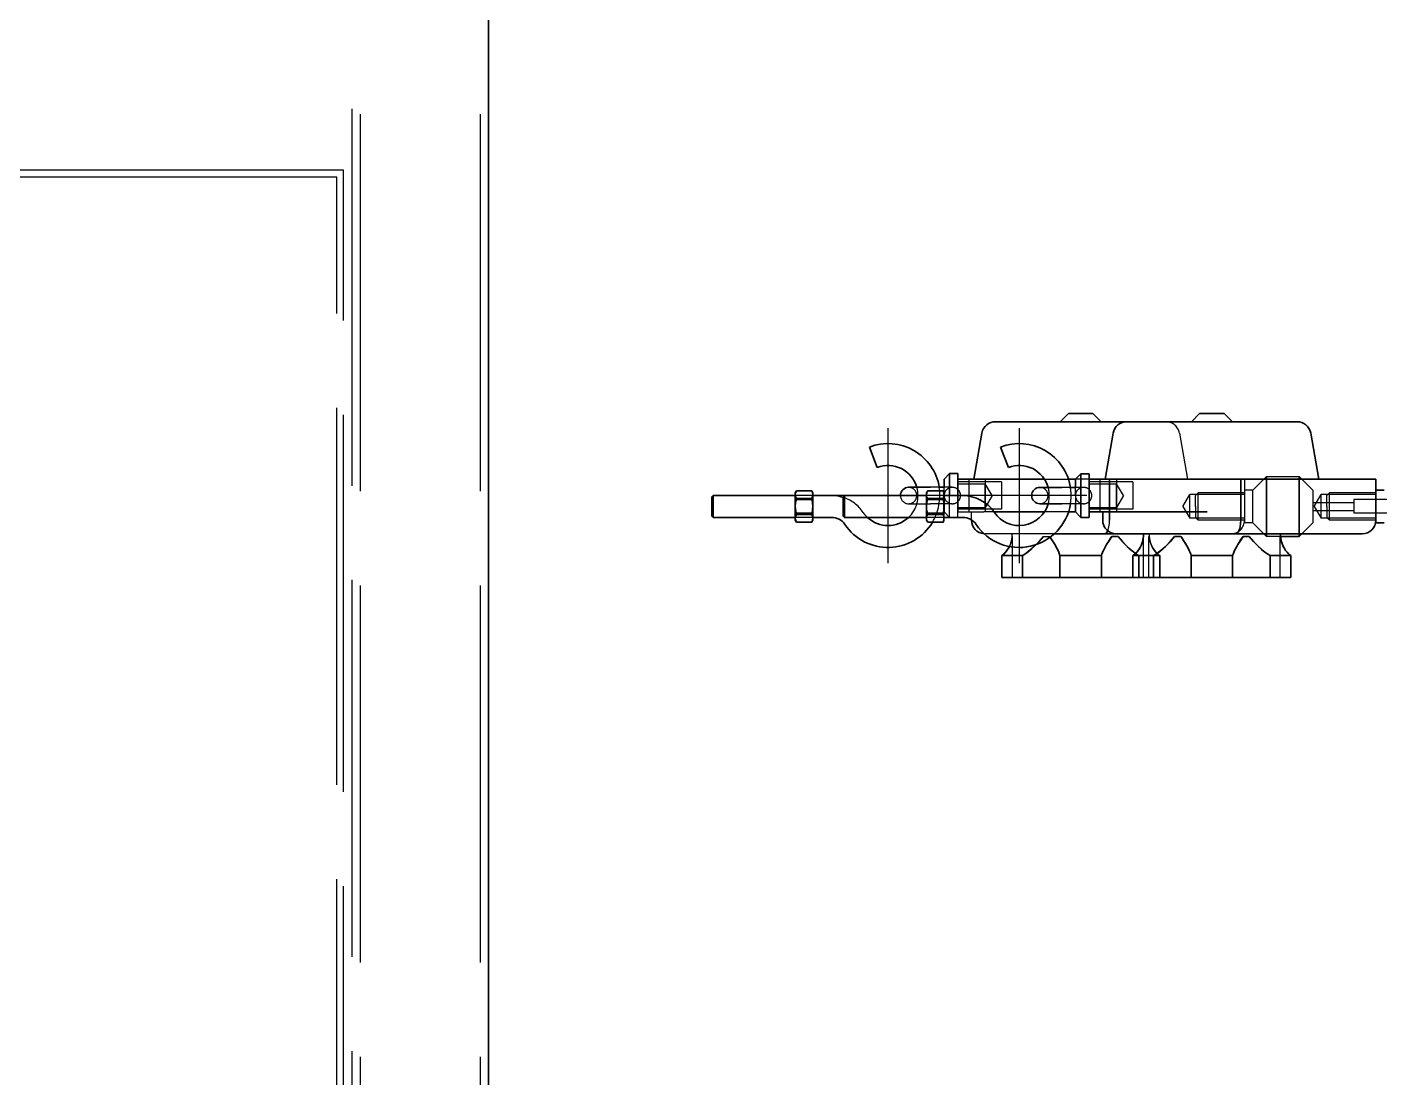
# Model space of a CAD drawing. Header units: millimetres. Extents: x -73083 to 81340, y -6859 to 6812.
# Drawn here: x -62940.3 to -62445.1, y 113.5 to 498.2 of the extents above; entities that cross this region are included whole.
import ezdxf

# ---------------------------------------------------------------- set-up
doc = ezdxf.new("R2010")
doc.units = ezdxf.units.MM
doc.linetypes.add('AM_ISO02W050', pattern=[7.5, 6, -1.5])
doc.linetypes.add('AM_ISO08W050', pattern=[18, 12, -1.5, 3, -1.5])
doc.layers.add('AM_7', color=2, linetype='AM_ISO08W050', lineweight=25)
doc.layers.add('AM_HID', color=1, linetype='AM_ISO02W050', lineweight=25)

msp = doc.modelspace()

# ---------------------------------------------------------------- linework, layer by layer
at = {"color": 7, "lineweight": 35, "ltscale": 23}
for p, q in [((-62771.43913, -64.23774), (-62771.43913, 634.25604)), ((-62559.11784, 356.68927), (-62562.11784, 353.68927)), ((-62559.11784, 356.68927), (-62554.61784, 356.68927)), ((-62554.61784, 356.68927), (-62550.11784, 356.68927)), ((-62550.11784, 356.68927), (-62547.11784, 353.68927)), ((-62511.06218, 356.68469), (-62514.06218, 353.68469)), ((-62511.06218, 356.68469), (-62506.56218, 356.68469)), ((-62506.56218, 356.68469), (-62502.06218, 356.68469)), ((-62502.06218, 356.68469), (-62499.06218, 353.68469)), ((-62585.83757, 353.68927), (-62554.61784, 353.68927)), ((-62554.61784, 353.68927), (-62537.27311, 353.68927)), ((-62537.7819, 353.68469), (-62506.56218, 353.68469)), ((-62506.56218, 353.68469), (-62475.34245, 353.68469)), ((-62590.76188, 349.55749), (-62593.736, 332.68927)), ((-62542.70573, 349.55291), (-62545.68034, 332.68469)), ((-62470.41862, 349.55291), (-62467.44401, 332.68469)), ((-62631.98259, 344.42254), (-62629.11052, 336.95587)), ((-62583.92643, 344.41802), (-62581.05436, 336.95135)), ((-62604.61784, 332.68927), (-62602.61784, 334.68927)), ((-62604.61784, 329.68914), (-62604.61784, 332.68927)), ((-62602.61784, 326.68914), (-62602.61784, 334.68927)), ((-62599.61784, 334.68927), (-62602.61784, 334.68927)), ((-62599.61784, 326.68914), (-62599.61784, 334.68927)), ((-62596.84733, 332.68902), (-62599.61784, 332.68902)), ((-62599.61784, 332.68902), (-62599.61784, 326.68353)), ((-62590.07096, 332.68902), (-62596.84733, 332.68902)), ((-62590.07096, 332.6889), (-62567.88835, 332.6889)), ((-62559.07975, 332.6889), (-62556.55827, 332.6889)), ((-62556.56218, 332.68469), (-62554.56218, 334.68469)), ((-62556.56218, 329.68463), (-62556.56218, 332.68469)), ((-62554.56218, 326.68463), (-62554.56218, 334.68469)), ((-62551.56218, 334.68469), (-62554.56218, 334.68469)), ((-62551.56218, 326.68463), (-62551.56218, 334.68469)), ((-62548.79167, 332.68444), (-62551.56218, 332.68444)), ((-62551.56218, 332.68444), (-62551.56218, 320.68444)), ((-62542.0153, 332.68444), (-62548.79167, 332.68444)), ((-62542.0153, 332.68438), (-62508.37468, 332.68438)), ((-62506.56218, 332.68469), (-62508.37468, 332.68469)), ((-62496.00553, 332.68469), (-62506.56218, 332.68469)), ((-62496.00553, 332.68438), (-62488.5861, 332.68438)), ((-62496.00553, 317.68438), (-62496.00553, 332.68438)), ((-62488.5861, 332.68438), (-62446.56218, 332.68457)), ((-62446.56218, 332.68457), (-62446.56218, 317.68463)), ((-62659.11784, 327.68927), (-62658.67155, 328.4627)), ((-62659.11784, 327.01934), (-62659.11784, 327.68927)), ((-62659.11784, 327.01934), (-62659.11784, 325.1892)), ((-62652.99968, 328.4627), (-62658.67155, 328.4627)), ((-62652.71794, 327.68927), (-62652.99968, 328.4627)), ((-62652.71794, 327.68927), (-62652.71794, 327.01934)), ((-62652.71794, 327.01934), (-62652.71794, 325.1892)), ((-62617.61784, 329.68927), (-62609.61784, 329.68914)), ((-62617.61784, 329.68927), (-62614.57829, 329.68927)), ((-62611.06218, 327.68469), (-62610.61589, 328.45819)), ((-62611.06218, 327.01483), (-62611.06218, 327.68469)), ((-62611.06218, 327.01483), (-62611.06218, 325.18463)), ((-62604.94401, 328.45819), (-62610.61589, 328.45819)), ((-62604.61784, 329.68927), (-62606.39958, 329.68927)), ((-62604.66227, 327.68469), (-62604.94401, 328.45819)), ((-62604.66227, 327.68469), (-62604.66227, 327.01483)), ((-62604.66227, 327.01483), (-62604.66227, 325.18463)), ((-62569.56218, 329.68469), (-62566.52262, 329.68475)), ((-62569.56218, 329.68469), (-62561.56218, 329.68463)), ((-62556.56218, 329.68475), (-62558.34391, 329.68475)), ((-62443.56218, 328.68469), (-62446.56218, 328.68469)), ((-62689.61784, 326.18927), (-62689.11784, 326.68927)), ((-62689.61784, 322.6892), (-62689.61784, 326.18927)), ((-62689.61784, 319.18927), (-62689.61784, 322.6892)), ((-62689.11784, 322.6892), (-62689.11784, 326.68927)), ((-62659.11833, 326.68927), (-62689.11784, 326.68927)), ((-62689.11784, 318.68927), (-62689.11784, 322.6892)), ((-62659.11784, 322.6892), (-62659.11784, 325.1892)), ((-62659.11784, 322.6892), (-62659.11784, 320.1892)), ((-62652.99968, 325.57592), (-62658.67155, 325.57592)), ((-62645.8737, 326.68927), (-62652.71794, 326.68927)), ((-62652.71794, 325.1892), (-62652.71794, 322.6892)), ((-62652.71794, 320.1892), (-62652.71794, 322.6892)), ((-62641.56218, 326.18469), (-62641.06218, 326.68469)), ((-62641.56218, 322.68463), (-62641.56218, 326.18469)), ((-62641.56218, 319.18469), (-62641.56218, 322.68463)), ((-62641.06218, 322.68463), (-62641.06218, 326.68469)), ((-62611.06218, 326.68469), (-62641.06218, 326.68469)), ((-62641.06218, 318.68469), (-62641.06218, 322.68463)), ((-62611.06218, 322.68463), (-62611.06218, 325.18463)), ((-62611.06218, 322.68463), (-62611.06218, 320.18463)), ((-62604.94401, 325.57141), (-62610.61589, 325.57141)), ((-62597.81803, 326.68469), (-62604.66227, 326.68469)), ((-62604.66227, 325.18463), (-62604.66227, 322.68463)), ((-62604.66227, 320.18463), (-62604.66227, 322.68463)), ((-62569.56218, 323.68469), (-62561.56218, 323.68463)), ((-62556.56218, 323.68463), (-62556.56218, 320.68469)), ((-62554.56218, 318.68469), (-62554.56218, 326.68463)), ((-62551.56218, 318.68469), (-62551.56218, 326.68463)), ((-62689.61784, 319.18927), (-62689.11784, 318.68927)), ((-62659.11784, 318.68927), (-62689.11784, 318.68927)), ((-62659.11784, 318.35906), (-62659.11784, 320.1892)), ((-62659.11784, 317.68927), (-62659.11784, 318.35906)), ((-62659.11784, 317.68927), (-62658.67155, 316.91571)), ((-62652.99968, 319.80242), (-62658.67155, 319.80242)), ((-62652.71794, 317.68927), (-62652.99968, 316.91571)), ((-62652.71794, 318.35906), (-62652.71794, 320.1892)), ((-62645.8737, 318.68927), (-62652.71794, 318.68927)), ((-62652.71794, 318.35906), (-62652.71794, 317.68927)), ((-62641.56218, 319.18469), (-62641.06218, 318.68469)), ((-62611.06218, 318.68469), (-62641.06218, 318.68469)), ((-62611.06218, 318.35455), (-62611.06218, 320.18463)), ((-62611.06218, 317.68463), (-62611.06218, 318.35455)), ((-62611.06218, 317.68463), (-62610.61589, 316.91119)), ((-62604.94401, 319.79791), (-62610.61589, 319.79791)), ((-62604.66227, 317.68463), (-62604.94401, 316.91119)), ((-62604.66227, 318.35455), (-62604.66227, 320.18463)), ((-62597.81803, 318.68469), (-62604.66227, 318.68469)), ((-62604.66227, 318.35455), (-62604.66227, 317.68463)), ((-62594.61784, 317.68927), (-62594.61784, 317.75958)), ((-62567.88249, 320.6889), (-62586.33171, 320.6889)), ((-62556.56218, 320.6889), (-62559.07585, 320.6889)), ((-62556.56218, 320.68469), (-62554.56218, 318.68469)), ((-62551.56218, 318.68469), (-62554.56218, 318.68469)), ((-62551.56218, 320.68444), (-62548.79167, 320.68444)), ((-62548.79167, 320.68444), (-62542.0153, 320.68444)), ((-62546.56218, 317.68463), (-62546.56218, 320.68469)), ((-62508.37468, 320.68438), (-62542.0153, 320.68438)), ((-62446.56218, 317.68463), (-62446.56218, 316.68463)), ((-62652.99968, 316.91571), (-62658.67155, 316.91571)), ((-62604.94401, 316.91119), (-62610.61589, 316.91119)), ((-62554.61784, 312.6889), (-62564.25553, 312.68902)), ((-62554.61784, 312.68927), (-62545.87419, 312.68927)), ((-62541.79606, 312.68902), (-62545.87419, 312.68902)), ((-62541.56462, 312.68463), (-62541.48014, 312.68463)), ((-62506.56218, 312.68438), (-62541.48649, 312.68463)), ((-62506.56218, 312.68463), (-62497.81803, 312.68463)), ((-62451.56218, 312.68463), (-62497.81803, 312.68438)), ((-62474.61784, 311.68914), (-62473.6237, 312.68341)), ((-62474.61784, 311.68914), (-62474.61784, 312.68328)), ((-62443.56218, 316.68463), (-62446.56218, 316.68463)), ((-62543.20036, 311.68914), (-62540.95085, 311.68914)), ((-62531.68034, 311.68463), (-62531.64714, 311.68463)), ((-62520.22917, 311.68463), (-62517.97966, 311.68463)), ((-62495.1447, 311.68463), (-62492.89518, 311.68463)), ((-62481.4777, 311.68463), (-62481.44401, 311.68463)), ((-62474.61784, 311.68914), (-62481.44499, 311.68914)), ((-62583.54655, 304.68927), (-62575.96354, 304.68927)), ((-62583.54655, 304.68927), (-62583.54655, 296.68927)), ((-62583.54655, 296.68914), (-62583.54655, 304.68914)), ((-62575.96354, 304.68902), (-62575.96354, 296.68902)), ((-62562.20134, 304.68927), (-62554.61784, 304.68927)), ((-62562.20085, 296.68902), (-62562.20085, 304.68902)), ((-62547.03483, 304.68902), (-62554.61784, 304.68902)), ((-62547.03483, 304.68902), (-62547.03483, 296.68902)), ((-62535.49089, 304.68475), (-62527.90788, 304.68475)), ((-62535.49089, 304.68475), (-62535.49089, 296.68475)), ((-62535.49089, 296.68463), (-62535.49089, 304.68463)), ((-62527.90788, 304.6845), (-62527.90788, 296.6845)), ((-62514.14567, 304.68463), (-62506.56218, 304.68463)), ((-62514.14518, 296.68438), (-62514.14518, 304.6845)), ((-62498.97917, 304.6845), (-62506.56218, 304.68438)), ((-62498.97917, 304.6845), (-62498.97917, 296.68438)), ((-62485.21647, 304.68487), (-62477.63395, 304.68487)), ((-62485.21647, 296.6845), (-62485.21647, 304.68463)), ((-62477.63395, 304.68475), (-62477.63395, 296.68463)), ((-62477.63346, 297.25982), (-62477.63346, 304.68475)), ((-62583.54655, 296.68927), (-62575.96354, 296.68927)), ((-62562.20085, 296.68902), (-62575.96354, 296.68902)), ((-62562.20085, 296.68927), (-62554.61784, 296.68927)), ((-62554.61784, 296.68927), (-62547.03532, 296.68927)), ((-62535.49089, 296.68902), (-62547.03532, 296.68902)), ((-62535.49089, 296.68463), (-62527.90788, 296.68463)), ((-62514.14518, 296.68438), (-62527.90788, 296.68438)), ((-62514.14518, 296.68463), (-62506.56218, 296.68463)), ((-62506.56218, 296.68463), (-62498.97917, 296.68463)), ((-62485.21647, 296.68438), (-62498.97917, 296.68438)), ((-62485.21647, 296.68463), (-62477.63346, 296.68463))]:
    msp.add_line(p, q, dxfattribs=at)
for points in [[(-62658.67155, 328.4627), (-62658.82292, 328.17871), (-62659.04069, 327.60235), (-62659.11784, 327.01934)], [(-62659.11784, 327.01934), (-62659.07389, 326.58154), (-62658.94743, 326.14752), (-62658.67155, 325.57592)], [(-62652.99968, 328.4627), (-62652.82487, 327.88928), (-62652.73014, 327.30987), (-62652.71794, 327.01934)], [(-62652.71794, 327.01934), (-62652.78239, 326.3493), (-62652.99968, 325.57592)], [(-62610.61589, 328.45819), (-62610.76725, 328.17413), (-62610.98503, 327.59783), (-62611.06218, 327.01483)], [(-62611.06218, 327.01483), (-62611.01823, 326.57696), (-62610.89177, 326.14294), (-62610.61589, 325.57141)], [(-62604.94401, 328.45819), (-62604.76921, 327.88476), (-62604.67448, 327.30535), (-62604.66227, 327.01483)], [(-62604.66227, 327.01483), (-62604.72624, 326.34478), (-62604.94401, 325.57141)], [(-62658.67155, 325.57592), (-62658.82292, 325.00805), (-62659.04069, 323.85559), (-62659.11784, 322.6892)], [(-62659.11784, 322.6892), (-62659.07389, 321.81268), (-62658.94743, 320.94396), (-62658.67155, 319.80242)], [(-62652.99968, 325.57592), (-62652.78239, 324.02947), (-62652.71794, 322.6892)], [(-62652.71794, 322.6892), (-62652.76628, 321.52874), (-62652.90348, 320.37585), (-62652.99968, 319.80242)], [(-62610.61589, 325.57141), (-62610.76677, 325.00347), (-62610.98503, 323.85101), (-62611.06218, 322.68463)], [(-62611.06218, 322.68463), (-62611.01823, 321.80816), (-62610.89128, 320.93939), (-62610.61589, 319.79791)], [(-62604.94401, 325.57141), (-62604.72624, 324.02496), (-62604.66227, 322.68463)], [(-62604.66227, 322.68463), (-62604.71061, 321.52416), (-62604.84733, 320.37127), (-62604.94401, 319.79791)], [(-62658.67155, 319.80242), (-62658.82292, 319.51843), (-62659.04069, 318.94207), (-62659.11784, 318.35906)], [(-62659.11784, 318.35906), (-62659.07389, 317.92132), (-62658.94743, 317.48724), (-62658.67155, 316.91571)], [(-62652.99968, 319.80242), (-62652.82487, 319.229), (-62652.73014, 318.64959), (-62652.71794, 318.35906)], [(-62652.71794, 318.35906), (-62652.76628, 317.7785), (-62652.82487, 317.48931), (-62652.99968, 316.91571)], [(-62610.61589, 319.79791), (-62610.76725, 319.51385), (-62610.98503, 318.93756), (-62611.06218, 318.35455)], [(-62611.06218, 318.35455), (-62611.01823, 317.91668), (-62610.89177, 317.48272), (-62610.61589, 316.91119)], [(-62604.94401, 319.79791), (-62604.76921, 319.22448), (-62604.67448, 318.64508), (-62604.66227, 318.35455)], [(-62604.66227, 318.35455), (-62604.71061, 317.77398), (-62604.76921, 317.48468), (-62604.94401, 316.91119)], [(-62496.53971, 314.14886), (-62496.37712, 314.66021), (-62496.24333, 315.21624), (-62496.06462, 316.41973), (-62496.00553, 317.68438)], [(-62545.87419, 312.68902), (-62545.70768, 312.71038), (-62545.54313, 312.77423), (-62545.22624, 313.02325), (-62544.9362, 313.41717), (-62544.73112, 313.81683)], [(-62497.81803, 312.68438), (-62497.65153, 312.70599), (-62497.48649, 312.7702), (-62497.16862, 313.02056), (-62496.87761, 313.41656), (-62496.69938, 313.7586), (-62496.53971, 314.14886)], [(-62583.54655, 304.68914), (-62582.79362, 305.26617), (-62582.13737, 305.91143), (-62581.72624, 306.40435), (-62581.361, 306.91754), (-62581.02555, 307.46905), (-62580.73307, 308.03375)], [(-62570.97575, 308.70184), (-62572.33268, 307.39556), (-62573.05876, 306.76068), (-62573.81266, 306.14959), (-62574.59782, 305.56671), (-62575.40934, 305.02362), (-62575.96354, 304.68902)], [(-62562.20134, 304.68902), (-62562.44059, 305.44293), (-62562.79313, 306.27545), (-62563.22038, 307.14434), (-62564.24723, 308.97369), (-62565.41081, 310.80364), (-62565.82243, 311.39691)], [(-62543.20036, 311.68902), (-62544.09636, 310.39581), (-62545.12858, 308.7387), (-62545.55534, 307.99652), (-62546.31071, 306.55511), (-62546.61979, 305.87811), (-62546.87077, 305.23565), (-62547.03483, 304.68902)], [(-62534.50456, 305.47308), (-62535.32145, 306.07061), (-62536.10807, 306.70269), (-62536.99675, 307.48052), (-62537.84294, 308.28363), (-62539.35856, 309.86663), (-62540.95085, 311.68902)], [(-62535.49089, 304.68463), (-62534.74235, 305.25762), (-62534.08952, 305.89801), (-62533.53971, 306.57379), (-62533.07341, 307.28436), (-62532.75798, 307.86431), (-62532.486, 308.45574), (-62532.23356, 309.11322), (-62532.02604, 309.77606), (-62531.82292, 310.60943), (-62531.64714, 311.68463)], [(-62520.22917, 311.6845), (-62521.91471, 309.75994), (-62522.8737, 308.7442), (-62523.61784, 308.00616), (-62524.403, 307.27777), (-62525.22233, 306.57305), (-62526.08268, 305.89642), (-62526.97966, 305.26153), (-62527.90788, 304.6845)], [(-62514.14567, 304.6845), (-62514.32048, 305.263), (-62514.56803, 305.89141), (-62514.86979, 306.55145), (-62515.29753, 307.39312), (-62515.77214, 308.25225), (-62516.93913, 310.16961), (-62517.76335, 311.388), (-62517.97966, 311.6845)], [(-62495.1447, 311.6845), (-62496.04069, 310.39129), (-62497.07292, 308.73419), (-62497.49968, 307.992), (-62498.25505, 306.55047), (-62498.56413, 305.87359), (-62498.81511, 305.23114), (-62498.97917, 304.6845)], [(-62485.21647, 304.6845), (-62486.04655, 305.19671), (-62486.85563, 305.75872), (-62487.63932, 306.35931), (-62488.39323, 306.98846), (-62489.80973, 308.30157), (-62491.31315, 309.87384), (-62492.89518, 311.68438)], [(-62481.4777, 311.68463), (-62481.25456, 310.39141), (-62480.95768, 309.31109), (-62480.76384, 308.7658), (-62480.44499, 308.02447), (-62480.05632, 307.29339), (-62479.59391, 306.58685), (-62479.04264, 305.90631), (-62478.40104, 305.27398), (-62477.63395, 304.68475)], [(-62477.63395, 304.68475), (-62478.38249, 305.25775), (-62479.03532, 305.89813), (-62479.58464, 306.57391), (-62480.05095, 307.28448), (-62480.36637, 307.86431), (-62480.63835, 308.45574), (-62480.89079, 309.11322), (-62481.0988, 309.77618), (-62481.30143, 310.60943), (-62481.4777, 311.68463)]]:
    msp.add_lwpolyline(points, dxfattribs=at)
for centre, radius, start, end in [((-62585.83757, 348.68902), 5.00034, 89.169192, 169.997794), ((-62537.7819, 348.68444), 5.00034, 89.169192, 169.997794), ((-62523.41618, 347.98889), 5.70043, 87.3703933, 90.5512876), ((-62475.34294, 348.68444), 5.00034, 10.0022059, 90.8308609), ((-62625.1613, 326.68927), 19, 9.0845375, 111.0394713), ((-62577.10514, 326.68469), 19, 9.0845375, 111.0394713), ((-62625.1613, 326.68927), 11, 15.8262894, 111.0394713), ((-62577.10514, 326.68469), 11, 15.8262894, 111.0394713), ((-62617.61784, 326.68927), 3, 90.0000025, 180.000005), ((-62569.56218, 326.68469), 3, 90.0000025, 180.000005), ((-62645.8737, 312.68927), 14, 72.064158, 90.0000025), ((-62597.81803, 312.68463), 14, 34.0557979, 90.0000025), ((-62577.10514, 326.68469), 19, 214.0557963, 350.9150945), ((-62577.10514, 326.68469), 11, 214.0557963, 344.1731505), ((-62569.56218, 326.68469), 3, 180.000005, 269.9999975), ((-62645.8737, 312.68927), 6, 34.0557979, 90.0000025), ((-62625.1613, 326.68927), 11, 226.6952936, 313.3072183), ((-62597.81803, 312.68463), 6, 34.0557979, 90.0000025), ((-62589.61784, 317.68927), 4.99999, 179.9999094, 265.9685261), ((-62541.56218, 317.68475), 5.00005, 180.0003365, 270.1043423), ((-62451.56218, 317.68487), 5, 270.0003049, 359.9974928), ((-62625.1613, 326.68927), 19, 214.0557963, 329.0278174), ((-62541.53971, 313.35797), 10.00021, 350.3669309, 356.1391835), ((-62471.58464, 313.35797), 10.00021, 183.8608141, 189.6330752)]:
    msp.add_arc(centre, radius, start, end, dxfattribs=at)
for centre, major_axis, ratio, start_param, end_param in [((-62595.51139, 322.95941), (11.86865, -18.3335), 0.583006867, 0.00904898, 0.344049136), ((-62547.736, 323.31353), (12.16504, -18.6814), 0.577215522, 0.00742519, 0.309680862)]:
    msp.add_ellipse(centre, major_axis=major_axis, ratio=ratio, start_param=start_param, end_param=end_param, dxfattribs=at)
at = {"layer": 'AM_7', "ltscale": 23}
for p, q in [((-62625.1613, 351.38922), (-62625.1613, 301.98919)), ((-62577.10514, 351.3847), (-62577.10514, 301.98468)), ((-62600.4611, 326.68927), (-62649.861, 326.68927)), ((-62552.40544, 326.68469), (-62601.80534, 326.68469))]:
    msp.add_line(p, q, dxfattribs=at)
at = {"layer": 'AM_HID', "ltscale": 23}
for p, q in [((-62821.44499, 640.77899), (-62821.44499, -64.21894)), ((-62818.44499, 638.77899), (-62818.44499, -66.21894)), ((-62774.44499, 638.77899), (-62774.44499, -66.21894)), ((-62824.43913, 445.76177), (-64097.4694, 445.76184)), ((-62824.43913, 45.76177), (-62824.43913, 445.76177)), ((-62826.93913, 443.26184), (-64221.93913, 443.2619)), ((-62826.93913, 48.26177), (-62826.93913, 443.26184)), ((-62518.47428, 349.55749), (-62515.50016, 332.68927)), ((-62602.61784, 326.68927), (-62602.61784, 334.68927)), ((-62595.61784, 332.68951), (-62595.61784, 320.68951)), ((-62595.61784, 332.68902), (-62595.61784, 320.68902)), ((-62589.61784, 332.68951), (-62589.61784, 320.68951)), ((-62589.61784, 332.68902), (-62589.61784, 320.68902)), ((-62567.88835, 332.6889), (-62559.07975, 332.6889)), ((-62556.55827, 332.6889), (-62556.43034, 332.6889)), ((-62554.61784, 332.68927), (-62556.43034, 332.68927)), ((-62551.56364, 332.68927), (-62554.61784, 332.68927)), ((-62554.56218, 326.68475), (-62554.56218, 334.68469)), ((-62547.56218, 332.68493), (-62547.56218, 320.68493)), ((-62547.56218, 332.68444), (-62547.56218, 320.68444)), ((-62544.0612, 332.68957), (-62544.0612, 317.68951)), ((-62544.0612, 317.6889), (-62544.0612, 332.6889)), ((-62541.56218, 332.68493), (-62541.56218, 320.68493)), ((-62541.56218, 332.68444), (-62541.56218, 320.68444)), ((-62496.00553, 332.68499), (-62496.00553, 317.68499)), ((-62494.61784, 332.68914), (-62494.61784, 317.68914)), ((-62486.61784, 333.68914), (-62491.61784, 328.6892)), ((-62486.61784, 311.68927), (-62486.61784, 333.68933)), ((-62486.61784, 333.68914), (-62486.61784, 311.68914)), ((-62486.61784, 333.68914), (-62474.61784, 333.68914)), ((-62474.61784, 333.68933), (-62474.61784, 311.68927)), ((-62474.61784, 312.68328), (-62474.61784, 333.68914)), ((-62469.61784, 328.6892), (-62474.61784, 333.68914)), ((-62614.57829, 329.68927), (-62609.61784, 329.68927)), ((-62606.39958, 329.68927), (-62609.61784, 329.68927)), ((-62601.61784, 329.68927), (-62609.61784, 329.68914)), ((-62601.61784, 329.68927), (-62604.61784, 329.68927)), ((-62604.61784, 326.6892), (-62604.61784, 329.68914)), ((-62583.61784, 331.68927), (-62599.61784, 331.68927)), ((-62599.61784, 331.02722), (-62589.61784, 331.02722)), ((-62589.61784, 326.68927), (-62589.61784, 331.02722)), ((-62589.61784, 326.6892), (-62589.61784, 331.02722)), ((-62587.01139, 326.68927), (-62589.61784, 331.02722)), ((-62583.61784, 331.68927), (-62583.61784, 326.6892)), ((-62566.52262, 329.68475), (-62561.56218, 329.68475)), ((-62558.34391, 329.68475), (-62561.56218, 329.68475)), ((-62553.56218, 329.68469), (-62561.56218, 329.68463)), ((-62553.56218, 329.68469), (-62556.56218, 329.68475)), ((-62556.56218, 326.68463), (-62556.56218, 329.68463)), ((-62535.56218, 331.68469), (-62551.56218, 331.68469)), ((-62551.56218, 331.0227), (-62541.56218, 331.0227)), ((-62541.56218, 326.68475), (-62541.56218, 331.0227)), ((-62541.56218, 326.68463), (-62541.56218, 331.0227)), ((-62538.95573, 326.68469), (-62541.56218, 331.0227)), ((-62535.56218, 331.68469), (-62535.56218, 326.68463)), ((-62517.22477, 322.68927), (-62514.61784, 327.02722)), ((-62514.61784, 322.6892), (-62514.61784, 327.02722)), ((-62514.61784, 322.68927), (-62514.61784, 327.02722)), ((-62494.61784, 327.02722), (-62514.61784, 327.02722)), ((-62512.61784, 326.68927), (-62511.61784, 327.68927)), ((-62511.61784, 322.68927), (-62511.61784, 327.68927)), ((-62511.61784, 322.6892), (-62511.61784, 327.68927)), ((-62494.61784, 327.68927), (-62511.61784, 327.68927)), ((-62494.61784, 328.68927), (-62494.61784, 322.6892)), ((-62491.61784, 328.68927), (-62494.61784, 328.68927)), ((-62491.61784, 322.6892), (-62491.61784, 328.6892)), ((-62469.61784, 328.6892), (-62469.61784, 316.68914)), ((-62469.16862, 322.68469), (-62466.56218, 327.0227)), ((-62466.56218, 322.68463), (-62466.56218, 327.0227)), ((-62466.56218, 322.68475), (-62466.56218, 327.0227)), ((-62446.56218, 327.0227), (-62466.56218, 327.0227)), ((-62464.56218, 326.68469), (-62463.56218, 327.68469)), ((-62463.56218, 322.68475), (-62463.56218, 327.68469)), ((-62463.56218, 322.68463), (-62463.56218, 327.68469)), ((-62446.56218, 327.68469), (-62463.56218, 327.68469)), ((-62446.56218, 328.68469), (-62446.56218, 322.68463)), ((-62689.11784, 322.68927), (-62689.11784, 326.68927)), ((-62689.11784, 318.68927), (-62689.11784, 322.68927)), ((-62652.71794, 326.68927), (-62659.11833, 326.68927)), ((-62652.71794, 325.14825), (-62659.11784, 325.14825)), ((-62652.99968, 325.57604), (-62658.67155, 325.57604)), ((-62641.06218, 322.68475), (-62641.06218, 326.68469)), ((-62641.06218, 318.68469), (-62641.06218, 322.68475)), ((-62617.61784, 323.68927), (-62609.61784, 323.68914)), ((-62617.61784, 323.68927), (-62609.61784, 323.68927)), ((-62604.66227, 326.68469), (-62611.06218, 326.68469)), ((-62604.66227, 325.14367), (-62611.06218, 325.14367)), ((-62604.94401, 325.57147), (-62610.61589, 325.57147)), ((-62601.61784, 323.68927), (-62609.61784, 323.68927)), ((-62601.61784, 323.68927), (-62609.61784, 323.68914)), ((-62604.61784, 326.6892), (-62604.61784, 320.68927)), ((-62602.61784, 318.68927), (-62602.61784, 326.68927)), ((-62602.61784, 318.68927), (-62602.61784, 326.68914)), ((-62599.61784, 318.68927), (-62599.61784, 326.68914)), ((-62599.61784, 326.68353), (-62599.61784, 320.68902)), ((-62599.61784, 322.35125), (-62589.61784, 322.35125)), ((-62589.61784, 322.35125), (-62589.61784, 326.68927)), ((-62587.01139, 326.68927), (-62589.61784, 322.35125)), ((-62589.61784, 322.35125), (-62589.61784, 326.6892)), ((-62583.61784, 326.6892), (-62583.61784, 321.68927)), ((-62569.56218, 323.68469), (-62561.56218, 323.68475)), ((-62553.56218, 323.68469), (-62561.56218, 323.68475)), ((-62553.56218, 323.68469), (-62561.56218, 323.68463)), ((-62556.56218, 326.68463), (-62556.56218, 323.68463)), ((-62554.56218, 318.68469), (-62554.56218, 326.68475)), ((-62551.56218, 322.34667), (-62541.56218, 322.34667)), ((-62541.56218, 322.34667), (-62541.56218, 326.68475)), ((-62538.95573, 326.68469), (-62541.56218, 322.34667)), ((-62541.56218, 322.34667), (-62541.56218, 326.68463)), ((-62535.56218, 326.68463), (-62535.56218, 321.68469)), ((-62517.22477, 322.68927), (-62514.61784, 318.35125)), ((-62514.61784, 318.35125), (-62514.61784, 322.68927)), ((-62514.61784, 318.35125), (-62514.61784, 322.6892)), ((-62512.61784, 322.6892), (-62512.61784, 326.68927)), ((-62512.61784, 322.6892), (-62512.61784, 318.68927)), ((-62511.61784, 317.68927), (-62511.61784, 322.68927)), ((-62511.61784, 317.68927), (-62511.61784, 322.6892)), ((-62494.61784, 322.6892), (-62494.61784, 316.68927)), ((-62491.61784, 316.68914), (-62491.61784, 322.6892)), ((-62469.61784, 324.18927), (-62454.61784, 324.18927)), ((-62469.16862, 322.68469), (-62466.56218, 318.34667)), ((-62466.56218, 318.34667), (-62466.56218, 322.68475)), ((-62466.56218, 318.34667), (-62466.56218, 322.68463)), ((-62464.56218, 322.68463), (-62464.56218, 326.68469)), ((-62464.56218, 322.68463), (-62464.56218, 318.68469)), ((-62463.56218, 317.68463), (-62463.56218, 322.68475)), ((-62463.56218, 317.68463), (-62463.56218, 322.68463)), ((-62454.61784, 325.18927), (-62454.61784, 322.6892)), ((-62439.61784, 325.18927), (-62454.61784, 325.18927)), ((-62454.61784, 322.6892), (-62454.61784, 320.18927)), ((-62446.56218, 322.68463), (-62446.56218, 317.68463)), ((-62652.71794, 320.23022), (-62659.11784, 320.23022)), ((-62652.71794, 318.68927), (-62659.11784, 318.68927)), ((-62652.99968, 319.80255), (-62658.67155, 319.80255)), ((-62604.66227, 320.2257), (-62611.06218, 320.2257)), ((-62604.66227, 318.68469), (-62611.06218, 318.68469)), ((-62604.94401, 319.79797), (-62610.61589, 319.79797)), ((-62604.61784, 320.68927), (-62602.61784, 318.68927)), ((-62599.61784, 318.68927), (-62602.61784, 318.68927)), ((-62583.61784, 321.68927), (-62599.61784, 321.68927)), ((-62599.61784, 320.68902), (-62596.84733, 320.68902)), ((-62596.84733, 320.68902), (-62590.07096, 320.68902)), ((-62594.61784, 317.75958), (-62594.61784, 320.68927)), ((-62586.33171, 320.6889), (-62590.07096, 320.6889)), ((-62559.07585, 320.6889), (-62567.88249, 320.6889)), ((-62556.43034, 320.6889), (-62556.56218, 320.6889)), ((-62535.56218, 321.68469), (-62551.56218, 321.68469)), ((-62494.61784, 318.35125), (-62514.61784, 318.35125)), ((-62512.61784, 318.68927), (-62511.61784, 317.68927)), ((-62494.61784, 317.68927), (-62511.61784, 317.68927)), ((-62469.61784, 321.18927), (-62454.61784, 321.18927)), ((-62446.56218, 318.34667), (-62466.56218, 318.34667)), ((-62464.56218, 318.68469), (-62463.56218, 317.68463)), ((-62446.56218, 317.68463), (-62463.56218, 317.68463)), ((-62439.61784, 320.18927), (-62454.61784, 320.18927)), ((-62564.25553, 312.68902), (-62589.54264, 312.68927)), ((-62541.56315, 312.68902), (-62541.79606, 312.68902)), ((-62541.55339, 312.68463), (-62541.56462, 312.68463)), ((-62491.61784, 316.68927), (-62494.61784, 316.68927)), ((-62491.61784, 316.68914), (-62486.61784, 311.68914)), ((-62473.6237, 312.68341), (-62469.61784, 316.68914)), ((-62579.73649, 311.68914), (-62579.7028, 311.68914)), ((-62579.7028, 311.68914), (-62579.61784, 311.68914)), ((-62579.61784, 296.68927), (-62579.61784, 311.68914)), ((-62568.28532, 311.68927), (-62566.03581, 311.68927)), ((-62565.82243, 311.39691), (-62566.03581, 311.68902)), ((-62531.64714, 311.68463), (-62531.56218, 311.68463)), ((-62531.56218, 296.68463), (-62531.56218, 311.68463)), ((-62529.53337, 311.68914), (-62529.61784, 311.68914)), ((-62529.61784, 296.68927), (-62529.61784, 311.68914)), ((-62529.53337, 311.68914), (-62529.49968, 311.68914)), ((-62481.56364, 311.68914), (-62486.61784, 311.68914)), ((-62481.47721, 311.68463), (-62481.56218, 311.68463)), ((-62481.56218, 296.68463), (-62481.56218, 311.68463)), ((-62583.54655, 304.68927), (-62575.96354, 304.68927)), ((-62575.96354, 296.68939), (-62575.96354, 304.68951)), ((-62562.20134, 304.68951), (-62554.61784, 304.68951)), ((-62562.20134, 304.68951), (-62562.20134, 296.68951)), ((-62554.61784, 304.68927), (-62547.03532, 304.68927)), ((-62547.03532, 296.68951), (-62547.03532, 304.68951)), ((-62535.49089, 304.68475), (-62527.90788, 304.68475)), ((-62533.27262, 304.68951), (-62533.27262, 296.68939)), ((-62533.27262, 304.68939), (-62525.69011, 304.68939)), ((-62533.27262, 304.68927), (-62525.68962, 304.68927)), ((-62533.27214, 296.68902), (-62533.27214, 304.68914)), ((-62527.90788, 296.68487), (-62527.90788, 304.68499)), ((-62525.68962, 304.68927), (-62525.68962, 296.68914)), ((-62525.68962, 296.68927), (-62525.68962, 304.68927)), ((-62514.14567, 304.68487), (-62506.56218, 304.68487)), ((-62514.14567, 304.68487), (-62514.14567, 296.68487)), ((-62506.56218, 304.68463), (-62498.97917, 304.68463)), ((-62498.97917, 296.68487), (-62498.97917, 304.68487)), ((-62485.21696, 304.68475), (-62477.63395, 304.68475)), ((-62485.21647, 304.68499), (-62485.21647, 296.68487)), ((-62477.63346, 296.68475), (-62477.63346, 297.25982)), ((-62535.47428, 296.68902), (-62535.49089, 296.68902))]:
    msp.add_line(p, q, dxfattribs=at)
for points in [[(-62659.11784, 327.0194), (-62659.07389, 327.45721), (-62658.94743, 327.89117), (-62658.67155, 328.4627)], [(-62658.67155, 325.57604), (-62658.82292, 325.86004), (-62659.04069, 326.4364), (-62659.11784, 327.0194)], [(-62652.71794, 327.0194), (-62652.78239, 327.68945), (-62652.99968, 328.4627)], [(-62652.99968, 325.57604), (-62652.78239, 326.34936), (-62652.71794, 327.0194)], [(-62611.06218, 327.01483), (-62611.01823, 327.45263), (-62610.89177, 327.88665), (-62610.61589, 328.45819)], [(-62610.61589, 325.57147), (-62610.76725, 325.85552), (-62610.98503, 326.43182), (-62611.06218, 327.01483)], [(-62604.66227, 327.01483), (-62604.72624, 327.68493), (-62604.94401, 328.45819)], [(-62604.94401, 325.57147), (-62604.72624, 326.34484), (-62604.66227, 327.01483)], [(-62659.11784, 322.68927), (-62659.07389, 323.56579), (-62658.94743, 324.4345), (-62658.67155, 325.57604)], [(-62658.67155, 319.80255), (-62658.82292, 320.37042), (-62659.04069, 321.52288), (-62659.11784, 322.68927)], [(-62652.71794, 322.68927), (-62652.78239, 324.0296), (-62652.99968, 325.57604)], [(-62652.99968, 319.80255), (-62652.78239, 321.34893), (-62652.71794, 322.68927)], [(-62611.06218, 322.68475), (-62611.01823, 323.56121), (-62610.89128, 324.42999), (-62610.61589, 325.57147)], [(-62610.61589, 319.79797), (-62610.76677, 320.3659), (-62610.98503, 321.51837), (-62611.06218, 322.68475)], [(-62604.66227, 322.68475), (-62604.72624, 324.02502), (-62604.94401, 325.57147)], [(-62604.94401, 319.79797), (-62604.72624, 321.34442), (-62604.66227, 322.68475)], [(-62659.11784, 318.35913), (-62659.07389, 318.79693), (-62658.94743, 319.23095), (-62658.67155, 319.80255)], [(-62658.67155, 316.91571), (-62658.93278, 317.4494), (-62659.07341, 317.91766), (-62659.11784, 318.35913)], [(-62652.71794, 318.35913), (-62652.78239, 319.02917), (-62652.99968, 319.80255)], [(-62652.99968, 316.91571), (-62652.78239, 317.68902), (-62652.71794, 318.35913)], [(-62611.06218, 318.35455), (-62611.01823, 318.79241), (-62610.89177, 319.22644), (-62610.61589, 319.79797)], [(-62610.61589, 316.91119), (-62610.87712, 317.44488), (-62611.01774, 317.91314), (-62611.06218, 318.35455)], [(-62604.66227, 318.35455), (-62604.72624, 319.02459), (-62604.94401, 319.79797)], [(-62604.94401, 316.91119), (-62604.72624, 317.6845), (-62604.66227, 318.35455)], [(-62544.59538, 314.15399), (-62544.43327, 314.66546), (-62544.29948, 315.22137), (-62544.12077, 316.42498), (-62544.0612, 317.68951)], [(-62544.59538, 314.15338), (-62544.43278, 314.66485), (-62544.29948, 315.22076), (-62544.12077, 316.42437), (-62544.0612, 317.6889)], [(-62496.53971, 314.14947), (-62496.37712, 314.66094), (-62496.24333, 315.21685), (-62496.06511, 316.42047), (-62496.00553, 317.68499)], [(-62545.87419, 312.68951), (-62545.70768, 312.71112), (-62545.54216, 312.77532), (-62545.22477, 313.02569), (-62544.93376, 313.42169), (-62544.75553, 313.76373), (-62544.59538, 314.15399)], [(-62497.81852, 312.68499), (-62497.65153, 312.7066), (-62497.48649, 312.77081), (-62497.16862, 313.02105), (-62496.87809, 313.41717), (-62496.69938, 313.75921), (-62496.53971, 314.14947)], [(-62579.7028, 311.68914), (-62579.92497, 310.40008), (-62580.2194, 309.32623), (-62580.41423, 308.77667), (-62580.73307, 308.03436)], [(-62580.73307, 308.03375), (-62580.36784, 308.89996), (-62580.0822, 309.7785), (-62579.88151, 310.59991), (-62579.7028, 311.68914)], [(-62575.96354, 304.68939), (-62575.13346, 305.20159), (-62574.32487, 305.76361), (-62573.54118, 306.36419), (-62572.78678, 306.99334), (-62571.37028, 308.30645), (-62569.86686, 309.87872), (-62568.28532, 311.68939)], [(-62568.28532, 311.68902), (-62569.98259, 309.7514), (-62570.97575, 308.70184)], [(-62566.03581, 311.68939), (-62565.13932, 310.39617), (-62564.10759, 308.73919), (-62563.68034, 307.997), (-62562.92546, 306.55548), (-62562.61637, 305.87847), (-62562.36491, 305.23614), (-62562.20134, 304.68951)], [(-62547.03483, 304.68951), (-62546.86003, 305.26788), (-62546.61198, 305.89642), (-62546.31022, 306.55645), (-62545.88249, 307.39801), (-62545.40837, 308.25714), (-62544.24089, 310.17449), (-62543.41716, 311.39288), (-62543.20085, 311.68927)], [(-62540.95085, 311.68939), (-62539.26579, 309.76483), (-62538.30632, 308.74908), (-62537.56218, 308.01104), (-62536.77751, 307.28277), (-62535.95817, 306.57806), (-62535.09782, 305.9013), (-62534.20085, 305.26654), (-62533.27262, 304.68951)], [(-62531.64714, 311.68463), (-62531.85319, 310.46893), (-62532.17839, 309.27593), (-62532.48307, 308.46234), (-62532.86296, 307.6607)], [(-62529.53337, 311.68914), (-62529.31022, 310.39605), (-62529.01335, 309.31573), (-62528.8195, 308.77032), (-62528.50065, 308.02899), (-62528.11198, 307.29791), (-62527.65007, 306.59136), (-62527.09831, 305.91082), (-62526.45671, 305.2785), (-62525.69011, 304.68927)], [(-62525.68962, 304.68927), (-62526.43815, 305.26226), (-62527.09098, 305.90264), (-62527.6403, 306.57855), (-62528.1071, 307.289), (-62528.42253, 307.86895), (-62528.6945, 308.46038), (-62528.94694, 309.11785), (-62529.15446, 309.7807), (-62529.3571, 310.61395), (-62529.53337, 311.68914)], [(-62527.90788, 304.68487), (-62527.0778, 305.19708), (-62526.26872, 305.75909), (-62525.48552, 306.35968), (-62524.73112, 306.98883), (-62523.31462, 308.30194), (-62521.8112, 309.8742), (-62520.22917, 311.68475)], [(-62517.98014, 311.68487), (-62517.08366, 310.39166), (-62516.05143, 308.73455), (-62515.62468, 307.99249), (-62514.86979, 306.55096), (-62514.56071, 305.87396), (-62514.30925, 305.23162), (-62514.14567, 304.68487)], [(-62498.97917, 304.68487), (-62498.80436, 305.26336), (-62498.55632, 305.8919), (-62498.25456, 306.55181), (-62497.82682, 307.39349), (-62497.3527, 308.25262), (-62496.18522, 310.16998), (-62495.361, 311.38824), (-62495.1447, 311.68475)], [(-62492.89518, 311.68475), (-62491.20964, 309.76031), (-62490.25065, 308.74456), (-62489.50651, 308.00653), (-62488.72184, 307.27813), (-62487.90251, 306.57354), (-62487.04216, 305.89678), (-62486.14518, 305.2619), (-62485.21696, 304.68499)]]:
    msp.add_lwpolyline(points, dxfattribs=at)
for centre, radius, start, end in [((-62523.39811, 348.68927), 4.99999, 9.9999724, 87.2075411), ((-62617.61784, 326.68927), 3, 359.9999998, 90.0000025), ((-62625.1613, 326.68927), 11, 313.3072183, 15.8262894), ((-62625.1613, 326.68927), 19, 329.0278174, 9.0845375), ((-62601.61784, 326.68927), 3, 90.0000025, 180.000005), ((-62601.61784, 326.68927), 3, 359.9999999, 90.0000025), ((-62569.56218, 326.68469), 3, 359.9999998, 90.0000025), ((-62577.10514, 326.68469), 11, 344.1731505, 15.8262894), ((-62577.10514, 326.68469), 19, 350.9150945, 9.0845375), ((-62553.56218, 326.68469), 3, 90.0000025, 180.000005), ((-62553.56218, 326.68469), 3, 359.9999999, 90.0000025), ((-62645.8737, 312.68927), 14, 34.0557979, 72.064158), ((-62617.61784, 326.68927), 3, 180.000005, 269.9999975), ((-62617.61784, 326.68927), 3, 269.9999975, 359.9999999), ((-62601.61784, 326.68927), 3, 180.000005, 269.9999975), ((-62601.61784, 326.68927), 3, 269.9999975, 359.9999998), ((-62569.56218, 326.68469), 3, 269.9999975, 359.9999999), ((-62553.56218, 326.68469), 3, 180.000005, 269.9999975), ((-62553.56218, 326.68469), 3, 269.9999975, 359.9999998), ((-62625.1613, 326.68927), 11, 214.0557963, 226.6952936), ((-62499.61784, 317.68939), 5, 270.0003049, 359.9974928), ((-62589.59831, 318.24078), 5.55164, 266.1633505, 270.6412361), ((-62589.59538, 313.3626), 10.00021, 350.3669309, 356.1391835), ((-62549.50163, 315.93072), 5.21829, 336.1030003, 340.086732), ((-62519.6403, 313.3626), 10.00021, 183.8608141, 189.6330752), ((-62524.56901, 319.72424), 17.37277, 235.115906, 239.9343176)]:
    msp.add_arc(centre, radius, start, end, dxfattribs=at)

doc.saveas('drawing.dxf')
